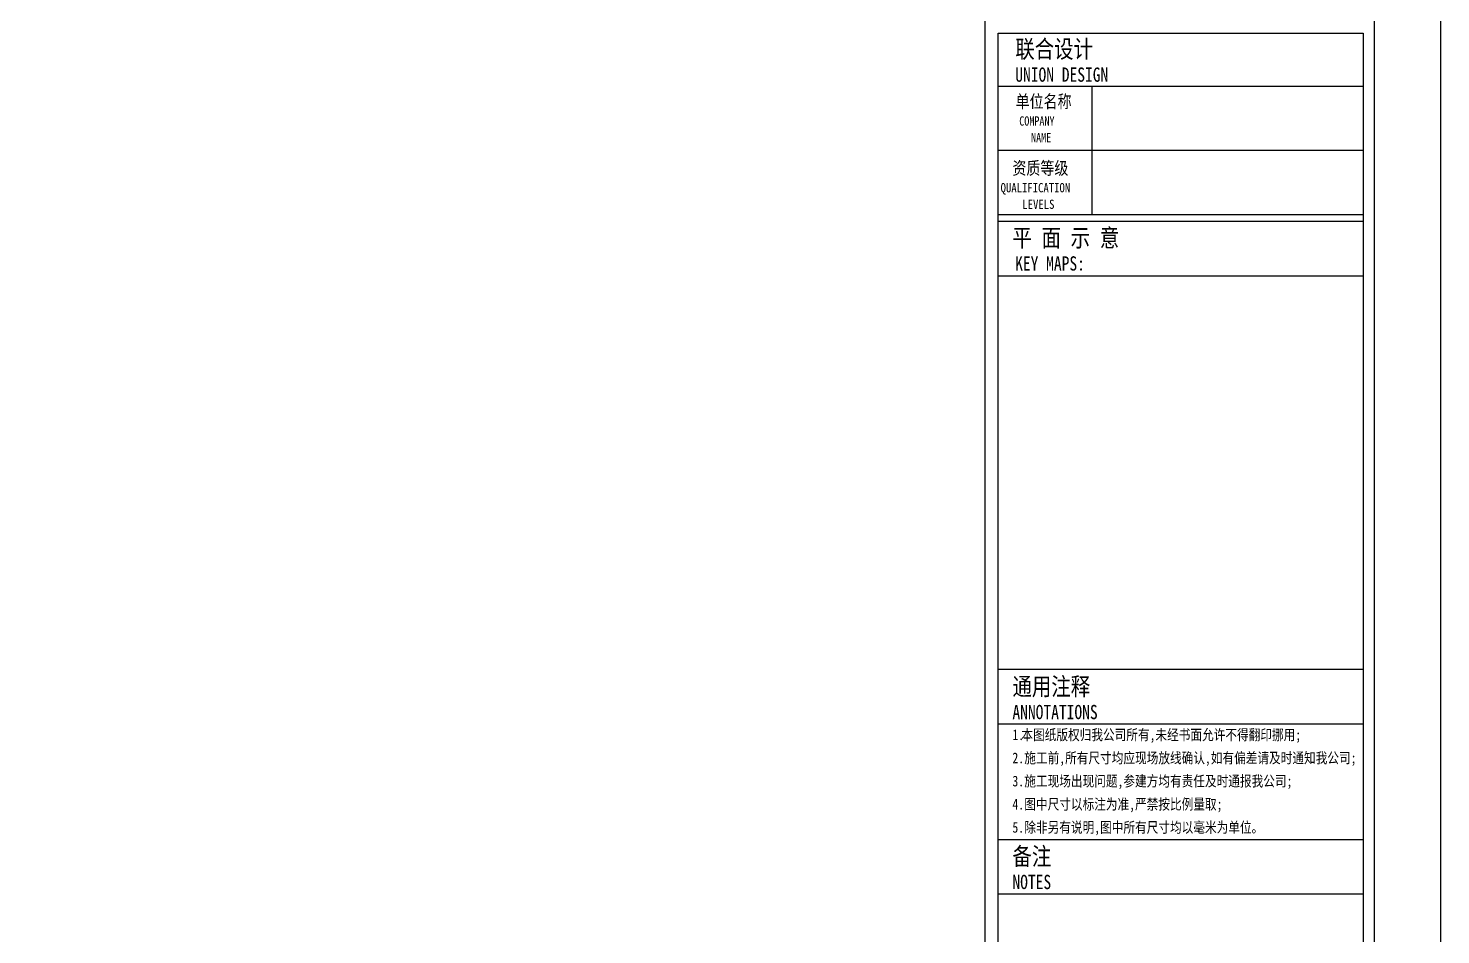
# Model space of a CAD drawing. Header units: inches. Extents: x 18712 to 314639, y 0 to 420500.
# Drawn here: x 117776 to 137612, y 231220 to 243951 of the extents above; entities that cross this region are included whole.
import ezdxf
from ezdxf.enums import TextEntityAlignment as Align

# ---------------------------------------------------------------- set-up
doc = ezdxf.new("R2010")
doc.units = ezdxf.units.IN
doc.header["$LTSCALE"] = 1000
doc.header["$MEASUREMENT"] = 0
doc.layers.get('0').update_dxf_attribs({"true_color": 0xffffff})
for name, color, linetype, true_color in [('TK', 7, 'Continuous', 0xffffff), ('TK-TEXT', 4, 'Continuous', 0x00ffff), ('ZG-图号', 2, 'Continuous', 0xffff00), ('ZG-图名', 1, 'Continuous', 0xff0000), ('ZG-图框层', 4, 'Continuous', 0x00ffff)]:
    doc.layers.add(name, color=color, linetype=linetype, true_color=true_color)
doc.styles.add('-宋体', font='simsun.ttc', dxfattribs={"height": 0.2, "bigfont": 'gbcbig.shx'})

# ---------------------------------------------------------------- blocks, each defined once
blk = doc.blocks.new('A$C6f5e09ec')
at = {"color": 7, "lineweight": -3, "true_color": 0xffffff}
blk.add_line((183, -64106), (183, -7416), dxfattribs=at)
at = {"layer": 'TK', "lineweight": -3}
for p, q in [((0, -82054), (0, 0)), ((5471, -82100), (5471, 0)), ((5471, -82054), (5471, 0)), ((183, -7416), (5310, -7416)), ((183, -7416), (5310, -7416)), ((5310, -7416), (5310, -64106)), ((5310, -8167), (183, -8167)), ((1501, -8167), (1501, -9967)), ((5310, -9067), (183, -9067)), ((5310, -9967), (183, -9967)), ((183, -10060), (5310, -10060)), ((183, -10824), (5310, -10824)), ((5310, -16355), (183, -16355)), ((183, -17119), (5310, -17119)), ((183, -18741), (5310, -18741)), ((183, -19505), (5310, -19505))]:
    blk.add_line(p, q, dxfattribs=at)
at = {"layer": 'ZG-图框层', "lineweight": -3}
blk.add_line((5471, -82100), (5471, 0), dxfattribs=at)
at = {"layer": 'TK', "style": '-宋体', "width": 0.8}
for s, height, p in [('联合设计', 250, (425, -7765)), ('UNION DESIGN', 200, (425, -8100)), ('平 面 示 意', 250, (385, -10417)), ('KEY MAPS:', 200, (423, -10752)), ('通用注释', 250, (385, -16718)), ('ANNOTATIONS', 200, (385, -17052)), ('1.', 150, (385, -17346)), ('本图纸版权归我公司所有,未经书面允许不得翻印挪用;', 150, (511, -17346)), ('2.', 150, (385, -17671)), ('施工前,所有尺寸均应现场放线确认,如有偏差请及时通知我公司;', 150, (552, -17671)), ('3.', 150, (385, -17996)), ('施工现场出现问题,参建方均有责任及时通报我公司;', 150, (552, -17996)), ('4.', 150, (385, -18321)), ('图中尺寸以标注为准,严禁按比例量取;', 150, (552, -18321)), ('5.', 150, (385, -18646)), ('除非另有说明,图中所有尺寸均以毫米为单位。', 150, (552, -18646)), ('备注', 250, (385, -19103)), ('NOTES', 200, (385, -19438))]:
    blk.add_text(s, height=height, dxfattribs=at).set_placement(p)
at = {"layer": 'TK', "color": 7, "true_color": 0xffffff, "style": '-宋体'}
for s, height, width, p in [('单位名称', 180, 0.8, (430, -8466)), ('COMPANY', 130, 0.8, (481, -8716)), ('NAME', 130, 0.8, (647, -8949)), ('资质等级', 180, 0.8, (385, -9403)), ('QUALIFICATION', 130, 0.85, (219, -9653)), ('LEVELS', 130, 0.85, (524, -9886))]:
    blk.add_text(s, height=height, dxfattribs=dict(at, width=width)).set_placement(p)
at = {"layer": 'TK-TEXT', "style": '-宋体', "width": 0.8}
for tag, p, height in [('若羌县文化体育广播电视和旅游局', (1803, -65292), 189), ('巴州米兰长城国家文化公园建设项目', (1723, -66433), 189), ('结构', (1854, -78522), 300), ('1:100', (4296, -78522), 300), ('2022.07', (1480, -80877), 300), ('A', (4651, -80873), 300)]:
    blk.add_attdef(tag, p, '', height=height, dxfattribs=at)
blk.add_attdef('QFAHJJ-2022-012', text='', height=300, dxfattribs=at).set_placement((3357, -67621), align=Align.CENTER)
at = {"layer": 'ZG-图号', "style": '-宋体', "width": 0.8}
blk.add_attdef('结施-03', (1805, -79277), '', height=300, dxfattribs=at)
at = {"layer": 'ZG-图名', "style": '-宋体', "width": 0.8}
blk.add_attdef('框架柱平面布置图', (1991, -69635), '', height=300, dxfattribs=at)

msp = doc.modelspace()

# ---------------------------------------------------------------- linework, layer by layer
at = {"layer": 'TK', "lineweight": -3}
msp.add_lwpolyline([(18712.2, 252300), (18712.2, 168200), (137612.2, 168200), (137612.2, 252300)], close=True, dxfattribs=at)
at = {"layer": 'ZG-图框层', "lineweight": -3}
msp.add_lwpolyline([(18712.2, 168200), (137612.2, 168200), (137612.2, 252300), (18712.2, 252300)], close=True, dxfattribs=at)

# ---------------------------------------------------------------- block references
msp.add_blockref('A$C6f5e09ec', (131212.2, 251300))

doc.saveas('drawing.dxf')
